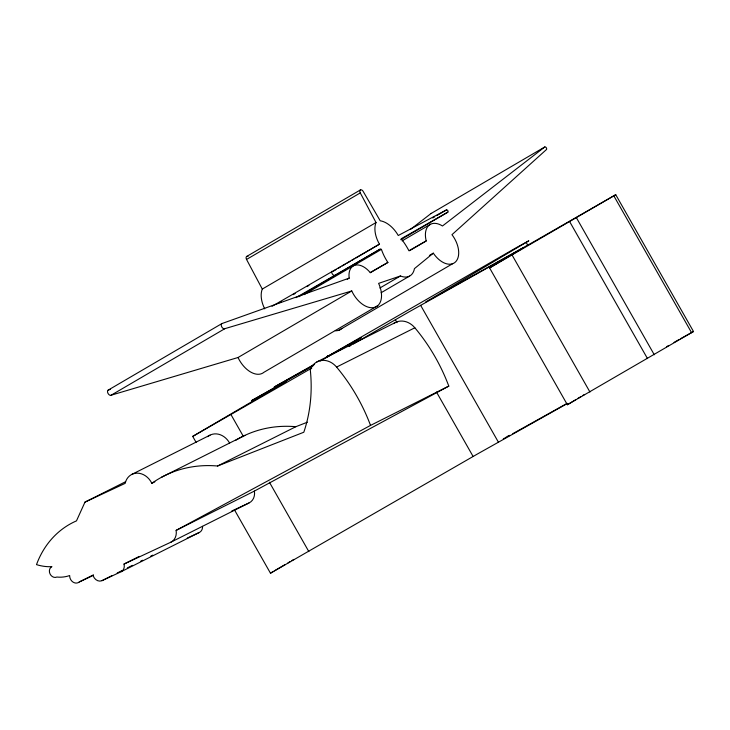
<?xml version="1.0" encoding="UTF-8"?>
<svg xmlns="http://www.w3.org/2000/svg" width="730" height="730" viewBox="0 0 730 730"><rect width="100%" height="100%" fill="white"/><g stroke="black" fill="none" stroke-linecap="round" stroke-linejoin="round"><path stroke-width="1.09" d="M323.198 359.388A212.731 1.935 -29.6 0 1 344.149 347.635L361.213 337.671L326.237 357.18L515.59 248.072L528.794 240.818L425.544 302.074L532.809 242.305L615.746 194.709L693.5 331.52L567.365 404.739L489.602 267.928L523.373 247.78L408.864 311.965L353.055 344.159M567.365 404.739L575.797 399.666M125.633 481.69L84.981 502.112L76.477 520.873A99.371 83.284 63.3 0 0 36.5 564.628A54.157 45.388 63.3 0 0 51.912 566.672A5.749 4.818 63.3 0 0 50.023 573.899A5.749 4.818 63.3 0 0 56.867 577.047A39.822 33.37 63.3 0 0 69.669 575.541A6.552 5.493 63.3 0 0 72.973 582.056A6.552 5.493 63.3 0 0 79.278 581.956L93.102 575.505A7.09 5.94 63.3 0 0 101.944 580.678L121.061 571.754L199.326 532.462A7.291 6.114 63.3 0 0 202.538 526.348M410.388 229.475L431.029 213.534L544.753 146.995A1.551 0.949 59.7 0 1 546.359 147.871A1.551 0.949 59.7 0 1 546.314 149.677L451.961 234.686A21.17 12.884 59.7 0 1 455.566 261.869A21.17 12.884 59.7 0 1 433.319 253.173L414.439 268.631A21.553 13.122 59.7 0 1 400.441 275.986L379.855 288.031M544.753 146.995L442.48 225.99A21.225 12.921 59.7 0 0 426.22 240.927L409.557 250.682M196.096 442.353L192.711 436.403L286.543 381.306L251.485 400.715L252.899 399.848L313.699 365.42M234.412 509.759L270.474 573.214L273.312 571.471M615.746 194.709L489.602 267.928M504.293 438.255L503.298 438.885L504.266 438.401M577.74 398.507L580.669 396.773M582.613 395.605L584.566 394.446M506.027 437.224L508.965 435.481M328.345 355.802L326.93 356.66L328.856 355.62M246.694 256.458L360.428 189.919A2.683 1.633 59.7 0 1 363.111 191.296L380.193 220.779A23.962 14.582 59.7 0 1 398.261 235.507L446.468 209.921A1.314 0.803 59.7 0 1 447.828 210.66A1.314 0.803 59.7 0 1 447.791 212.193L400.724 239.723M264.716 308.854A22.584 13.742 59.7 0 1 262.289 289.071L246.548 259.451L360.273 192.903A2.683 1.633 59.7 0 1 360.428 189.919M262.289 289.071L376.023 222.531L360.273 192.903M400.441 275.986L378.605 283.377A22.457 13.669 59.7 0 1 374.545 307.385A22.457 13.669 59.7 0 1 351.76 290.96L238.035 357.508L111.133 395.204A2.938 1.788 59.7 0 1 108.104 393.543A2.938 1.788 59.7 0 1 108.186 390.112L221.911 323.572L349.195 278.121A19.144 11.653 59.7 0 1 355.072 265.2A19.144 11.653 59.7 0 1 370.174 272.536L387.895 262.453A34.648 21.088 59.7 0 1 381.416 249.359L380.175 249.131L295.96 297.676M111.133 395.204L224.867 328.664L351.76 290.96M272.062 306.272L379.463 244.176A22.584 13.742 59.7 0 1 376.023 222.531M279.462 302.695L281.424 301.545M293.186 294.655L295.148 293.515M306.919 286.625L308.872 285.476M333.391 271.14L336.329 269.416M338.291 268.266L340.253 267.125M342.215 265.976L345.153 264.251M347.115 263.11L350.053 261.386M352.015 260.236L353.977 259.095M355.939 257.945L379.463 244.176M432.744 217.951L434.706 216.801M436.668 215.651L446.468 209.921M298.798 296.745L380.175 249.131M303.963 294.674L381.416 249.359M402.12 240.873L430.554 224.238M347.234 279.271L349.195 278.121M370.247 272.774L387.895 262.453M429.395 255.473L433.319 253.173M381.133 292.73L409.566 276.095M377.702 305.715L263.968 372.263A22.457 13.669 59.7 0 1 238.035 357.508M338.893 330.27L452.618 263.722M274.288 570.896L285.056 564.591M287.994 562.866L289.947 561.717M291.9 560.567L293.862 559.426M192.711 436.403L311.746 368.093M349.123 346.44L351.084 345.299M270.474 573.214L477.457 453.987L567.548 403.407M666.581 346.713L668.552 345.573M674.009 342.434L678.736 339.724M447.791 212.193L401.181 238.774A44.913 27.329 59.7 0 1 408.937 250.764L426.22 240.927M680.36 338.811L693.5 331.52M508.381 436.138L509.823 435.335M512.788 433.684L567.11 403.371M505.014 438L505.954 437.489M121.061 571.754A7.291 6.114 63.3 0 0 124.009 564.062L170.774 542.244A12.51 10.485 63.3 0 0 176.122 530.381L370.53 425.407L448.795 386.106A168.895 141.547 63.3 0 0 414.841 327.779A18.442 15.458 63.3 0 0 393.625 323.6M176.122 530.381L254.387 491.08L448.795 386.106M316.802 361.98L395.067 322.678M84.981 502.112L125.149 483.37A16.598 13.906 63.3 0 1 137.176 473.149A16.598 13.906 63.3 0 1 151.831 483.306A134.922 113.077 63.3 0 1 217.567 466.014L303.808 432.233A146.301 122.613 63.3 0 0 310.314 370.037A18.442 15.458 63.3 0 1 336.576 367.071L414.841 327.779M131.774 474.427L210.039 435.135M161.531 477.247L244.897 435.372M151.831 483.306L154.879 481.773M217.567 466.014L295.832 426.712L307.394 422.186M79.278 581.956L93.513 574.811M124.009 564.062L139.248 556.406M170.774 542.244L249.04 502.943A12.51 10.485 63.3 0 0 254.387 491.08M101.944 580.678L112.11 575.578M117.192 573.023L122.266 570.468M127.349 567.922L132.431 565.367M140.571 561.288L142.596 560.266M150.727 556.178L152.762 555.156M231.757 511.009L249.04 502.943M187.254 538.092L199.326 532.462M108.186 390.112L110.321 389.355M613.839 195.868L691.593 332.679M576.481 217.859L654.281 354.771M569.756 221.801L647.51 358.613M526.166 242.433L527.854 245.408M512.195 255.226L589.949 392.028M420.644 305.35L498.398 442.161M395.35 319.667L397.038 322.642M436.476 392.037L473.104 456.469M231.091 414.804L243.482 436.613M269.406 482.22L308.845 551.615M246.548 259.451A2.683 1.633 59.7 0 1 246.275 256.923A2.683 1.633 59.7 0 1 248.036 256.54M341.832 328.409A21.17 12.884 59.7 0 1 335.271 330.745M431.029 213.534A1.551 0.949 59.7 0 1 431.54 213.479M235.671 440.327A134.922 113.077 63.3 0 1 295.832 426.712M207.731 436.668A16.598 13.906 63.3 0 1 229.585 443.028M313.38 365.283A563.533 5.11 -29.6 0 1 274.179 387.046A212.731 1.935 -29.6 0 1 314.584 364.233M320.351 360.994A212.731 1.935 -29.6 0 1 322.259 359.917M336.576 367.071A168.895 141.547 63.3 0 1 370.53 425.407M224.867 328.664A2.938 1.788 59.7 0 1 221.829 327.004A2.938 1.788 59.7 0 1 221.911 323.572M334.203 275.301A2.528 1.542 59.7 0 1 332.223 273.75A2.528 1.542 59.7 0 1 331.867 271.277"/></g></svg>
